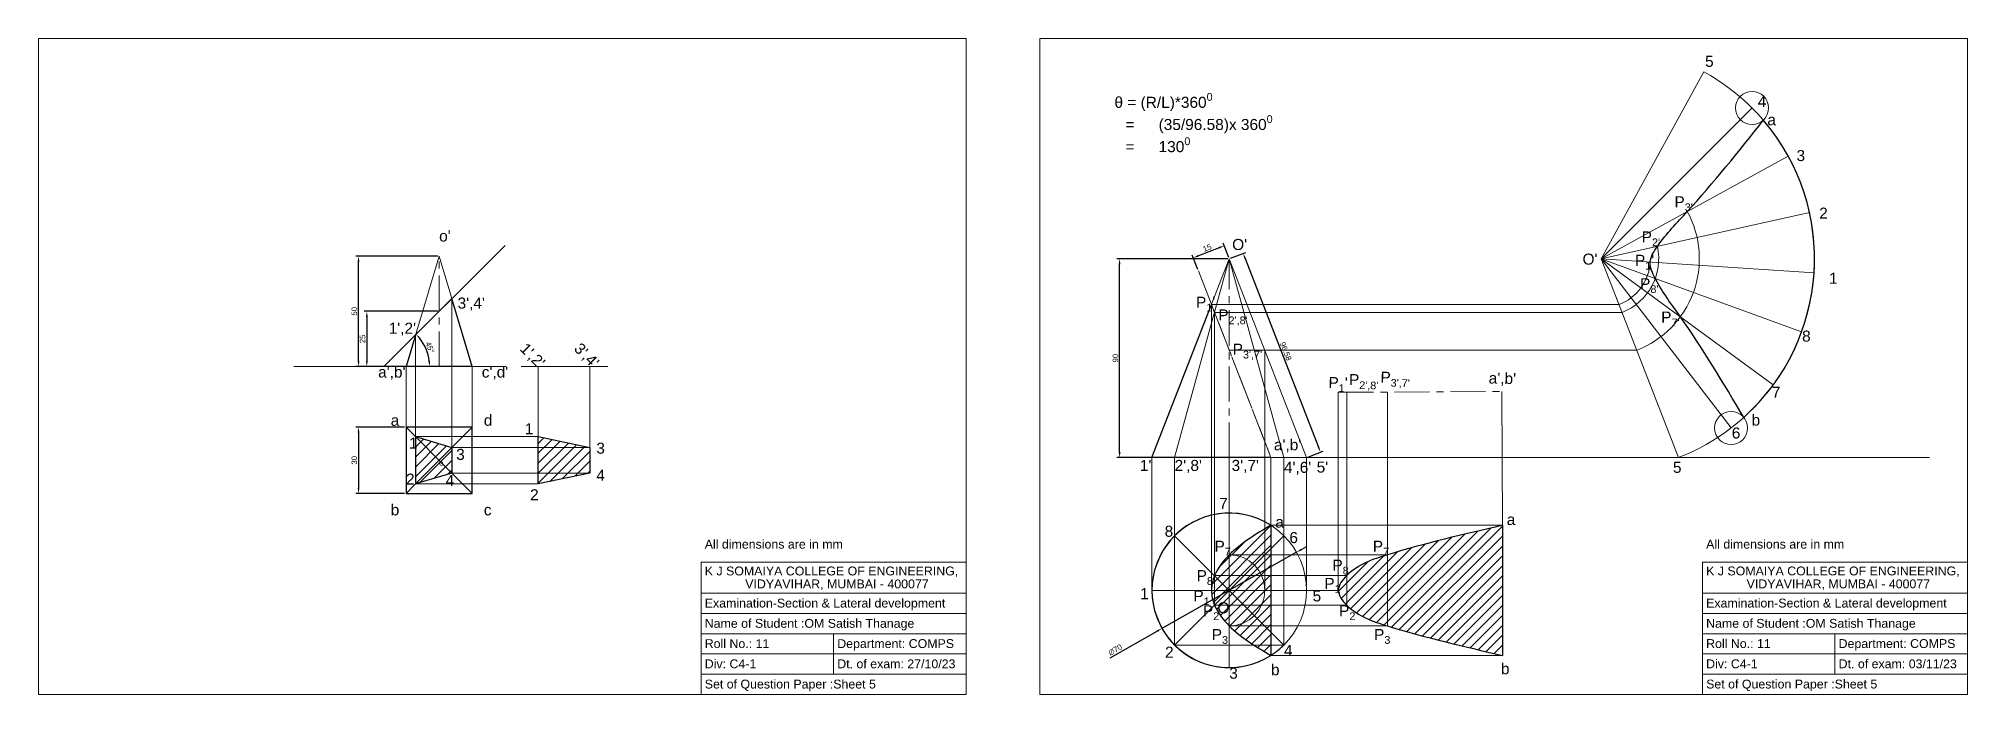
# Model space of a CAD drawing. Header units: millimetres. Extents: x 1108 to 1981, y 2304 to 2601.
import ezdxf

# ---------------------------------------------------------------- set-up
doc = ezdxf.new("R2010")
doc.units = ezdxf.units.MM
doc.header["$LTSCALE"] = 0.5
doc.linetypes.add('CENTER', pattern=[50.8, 31.75, -6.35, 6.35, -6.35])
doc.styles.get("Standard").update_dxf_attribs({"font": 'arial.ttf'})
doc.dimstyles.new('ISO-25', dxfattribs={"dimtxt": 2.5, "dimasz": 2.5, "dimexe": 1.25, "dimexo": 0.625, "dimtad": 1, "dimdsep": 46, "dimtxsty": 'Standard', "dimcen": 2.5, "dimadec": 0, "dimazin": 0, "dimtfac": 1, "dimtmove": 0, "dimatfit": 3, "dimfxl": 1, "dimarcsym": 0})
pattern_1 = [(45, (115.5855, 0), (-2.245064, 2.245064), [])]

# ---------------------------------------------------------------- blocks, each defined once
blk = doc.blocks.new('*D1')
at = {"color": 0, "lineweight": -2, "transparency": 16777216}
for p, q in [((1288.61, 2502.23), (1251.49, 2502.23)), ((1252.74, 2454.73), (1252.74, 2499.73)), ((1288.61, 2452.23), (1251.49, 2452.23))]:
    blk.add_line(p, q, dxfattribs=at)
at = {"color": 0, "lineweight": 9, "transparency": 16777216}
for points in [[(1252.32, 2499.73), (1253.16, 2499.73), (1252.74, 2502.23)], [(1252.32, 2454.73), (1253.16, 2454.73), (1252.74, 2452.23)]]:
    blk.add_solid(points, dxfattribs=at)
at = {"layer": 'Defpoints', "color": 0, "lineweight": 9, "transparency": 16777216}
for p in [(1252.74, 2502.23), (1289.24, 2502.23), (1289.24, 2452.23)]:
    blk.add_point(p, dxfattribs=at)
at = {"color": 0, "lineweight": 9, "transparency": 16777216, "insert": (1250.84, 2477.23), "char_height": 2.5, "attachment_point": 5, "rotation": 90}
blk.add_mtext('50', dxfattribs=at)
blk = doc.blocks.new('*D2')
at = {"color": 0, "lineweight": -2, "transparency": 16777216}
for p, q in [((1273.61, 2424.76), (1251.49, 2424.76)), ((1252.74, 2422.26), (1252.74, 2397.26)), ((1273.61, 2394.76), (1251.49, 2394.76))]:
    blk.add_line(p, q, dxfattribs=at)
at = {"color": 0, "lineweight": 9, "transparency": 16777216}
for points in [[(1252.32, 2422.26), (1253.16, 2422.26), (1252.74, 2424.76)], [(1252.32, 2397.26), (1253.16, 2397.26), (1252.74, 2394.76)]]:
    blk.add_solid(points, dxfattribs=at)
at = {"layer": 'Defpoints', "color": 0, "lineweight": 9, "transparency": 16777216}
for p in [(1274.24, 2424.76), (1252.74, 2394.76), (1274.24, 2394.76)]:
    blk.add_point(p, dxfattribs=at)
at = {"color": 0, "lineweight": 9, "transparency": 16777216, "insert": (1250.84, 2409.76), "char_height": 2.5, "attachment_point": 5, "rotation": 90}
blk.add_mtext('30', dxfattribs=at)
blk = doc.blocks.new('*D3')
at = {"color": 0, "lineweight": -2, "transparency": 16777216}
for p, q in [((1288.61, 2477.23), (1255.24, 2477.23)), ((1256.49, 2474.73), (1256.49, 2454.73)), ((1288.61, 2452.23), (1255.24, 2452.23))]:
    blk.add_line(p, q, dxfattribs=at)
at = {"color": 0, "lineweight": 9, "transparency": 16777216}
for points in [[(1256.07, 2474.73), (1256.91, 2474.73), (1256.49, 2477.23)], [(1256.07, 2454.73), (1256.91, 2454.73), (1256.49, 2452.23)]]:
    blk.add_solid(points, dxfattribs=at)
at = {"layer": 'Defpoints', "color": 0, "lineweight": 9, "transparency": 16777216}
for p in [(1289.24, 2477.23), (1256.49, 2452.23), (1289.24, 2452.23)]:
    blk.add_point(p, dxfattribs=at)
at = {"color": 0, "lineweight": 9, "transparency": 16777216, "insert": (1254.59, 2464.73), "char_height": 2.5, "attachment_point": 5, "rotation": 90}
blk.add_mtext('25', dxfattribs=at)
blk = doc.blocks.new('*D4')
at = {"color": 0, "lineweight": -2, "transparency": 16777216}
blk.add_arc((1264.25, 2452.23), 20.64, 6.94282, 38.06648, dxfattribs=at)
at = {"color": 0, "lineweight": 9, "transparency": 16777216}
for points in [[(1280.2, 2464.69), (1280.82, 2465.24), (1278.85, 2466.83)], [(1285.16, 2454.75), (1284.33, 2454.7), (1284.9, 2452.23)]]:
    blk.add_solid(points, dxfattribs=at)
at = {"layer": 'Defpoints', "color": 0, "lineweight": 9, "transparency": 16777216}
for p in [(1319.11, 2507.11), (1284.19, 2457.58), (1223.43, 2452.23), (1264.25, 2452.23), (1319.51, 2452.23)]:
    blk.add_point(p, dxfattribs=at)
at = {"color": 0, "lineweight": 9, "transparency": 16777216, "insert": (1285.08, 2460.86), "char_height": 2.5, "attachment_point": 5, "rotation": 292.50465}
blk.add_mtext('45°', dxfattribs=at)
blk = doc.blocks.new('*U5')
at = {"lineweight": 9}
blk.add_line((-17.5, 0), (17.5, 0), dxfattribs=at)
blk = doc.blocks.new('*U6')
at = {"color": 0, "linetype": 'ByBlock', "lineweight": -2, "transparency": 16777216}
for p, rotation in [((1297.57, 2409.61), 90), ((1285.19, 2404.48), 135), ((1309.94, 2404.48), 45), ((1280.07, 2392.11), 180), ((1285.19, 2379.74), 225), ((1297.57, 2374.61), 270), ((1309.94, 2379.74), 315)]:
    blk.add_blockref('*U5', p, dxfattribs=dict(at, rotation=rotation))
blk.add_blockref('*U5', (1315.07, 2392.11), dxfattribs=at)
blk = doc.blocks.new('*D7')
at = {"color": 0, "lineweight": -2, "transparency": 16777216}
for p, q in [((1677.51, 2368.09), (1616.58, 2333.63)), ((1679.69, 2369.32), (1681.87, 2370.55)), ((1593.09, 2320.34), (1614.41, 2332.4))]:
    blk.add_line(p, q, dxfattribs=at)
at = {"color": 0, "lineweight": 9, "transparency": 16777216}
for points in [[(1679.48, 2369.68), (1679.9, 2368.96), (1677.51, 2368.09)], [(1614.2, 2332.76), (1614.61, 2332.03), (1616.58, 2333.63)]]:
    blk.add_solid(points, dxfattribs=at)
at = {"layer": 'Defpoints', "color": 0, "lineweight": 9, "transparency": 16777216}
for p in [(1677.51, 2368.09), (1616.58, 2333.63)]:
    blk.add_point(p, dxfattribs=at)
at = {"color": 0, "lineweight": 9, "transparency": 16777216, "insert": (1595.41, 2323.91), "char_height": 2.5, "attachment_point": 5, "rotation": 29.49305}
blk.add_mtext('∅70', dxfattribs=at)
blk = doc.blocks.new('*D8')
at = {"color": 0, "lineweight": -2, "transparency": 16777216}
for p, q in [((1646.42, 2501), (1596.14, 2501)), ((1597.39, 2413.5), (1597.39, 2498.5)), ((1646.42, 2411), (1596.14, 2411))]:
    blk.add_line(p, q, dxfattribs=at)
at = {"color": 0, "lineweight": 9, "transparency": 16777216}
for points in [[(1596.98, 2498.5), (1597.81, 2498.5), (1597.39, 2501)], [(1596.98, 2413.5), (1597.81, 2413.5), (1597.39, 2411)]]:
    blk.add_solid(points, dxfattribs=at)
at = {"layer": 'Defpoints', "color": 0, "lineweight": 9, "transparency": 16777216}
for p in [(1597.39, 2501), (1647.05, 2501), (1647.05, 2411)]:
    blk.add_point(p, dxfattribs=at)
at = {"color": 0, "lineweight": 9, "transparency": 16777216, "insert": (1595.49, 2456), "char_height": 2.5, "attachment_point": 5, "rotation": 90}
blk.add_mtext('90', dxfattribs=at)
blk = doc.blocks.new('*D9')
at = {"color": 0, "lineweight": -2, "transparency": 16777216}
for p, q in [((1646.82, 2501.58), (1644.3, 2508.07)), ((1632.84, 2496.15), (1630.32, 2502.64)), ((1642.42, 2506), (1633.1, 2502.38))]:
    blk.add_line(p, q, dxfattribs=at)
at = {"color": 0, "lineweight": 9, "transparency": 16777216}
for points in [[(1642.27, 2506.39), (1642.57, 2505.61), (1644.75, 2506.91)], [(1632.95, 2502.77), (1633.25, 2501.99), (1630.77, 2501.47)]]:
    blk.add_solid(points, dxfattribs=at)
at = {"layer": 'Defpoints', "color": 0, "lineweight": 9, "transparency": 16777216}
for p in [(1630.77, 2501.47), (1647.05, 2501), (1633.07, 2495.56)]:
    blk.add_point(p, dxfattribs=at)
at = {"color": 0, "lineweight": 9, "transparency": 16777216, "insert": (1637.07, 2505.96), "char_height": 2.5, "attachment_point": 5, "rotation": 21.24636}
blk.add_mtext('15', dxfattribs=at)
blk = doc.blocks.new('*D13')
at = {"color": 0, "lineweight": -2, "transparency": 16777216}
for p, q in [((1647.63, 2501.23), (1654.52, 2503.9)), ((1654.26, 2501.12), (1687.45, 2415.76)), ((1682.63, 2411.21), (1689.52, 2413.88))]:
    blk.add_line(p, q, dxfattribs=at)
at = {"color": 0, "lineweight": 9, "transparency": 16777216}
for points in [[(1654.65, 2501.27), (1653.87, 2500.97), (1653.35, 2503.45)], [(1687.83, 2415.91), (1687.06, 2415.61), (1688.35, 2413.43)]]:
    blk.add_solid(points, dxfattribs=at)
at = {"layer": 'Defpoints', "color": 0, "lineweight": 9, "transparency": 16777216}
for p in [(1647.05, 2501), (1682.05, 2410.98), (1688.35, 2413.43)]:
    blk.add_point(p, dxfattribs=at)
at = {"color": 0, "lineweight": 9, "transparency": 16777216, "insert": (1672.62, 2459.13), "char_height": 2.5, "attachment_point": 5, "rotation": 291.24636}
blk.add_mtext('96.58', dxfattribs=at)
blk = doc.blocks.new('*U21')
at = {"lineweight": 9}
blk.add_line((-17.5, 45.01), (17.5, -45.01), dxfattribs=at)
blk = doc.blocks.new('*U22')
at = {"color": 0, "linetype": 'ByBlock', "lineweight": -2, "transparency": 16777216}
for p, rotation in [((1449.12, 2533.33), 129.9999999999999), ((1460.04, 2525.14), 113.75), ((1468.23, 2514.22), 97.49999999999993), ((1473.03, 2501.44), 81.25), ((1474.07, 2487.83), 64.99999999999993), ((1471.26, 2474.47), 48.74999999999996), ((1464.83, 2462.43), 32.49999999999996), ((1455.28, 2452.68), 16.24999999999995)]:
    blk.add_blockref('*U21', p, dxfattribs=dict(at, rotation=rotation))
blk.add_blockref('*U21', (1443.39, 2445.98), dxfattribs=at)

msp = doc.modelspace()

# ---------------------------------------------------------------- hatches: boundary and pattern name
at = {"lineweight": 9}
h = msp.add_hatch(dxfattribs=at)
h.set_pattern_fill('ANSI31', color=256)
h.set_pattern_definition(pattern_1)
h.paths.add_polyline_path([(1278.522, 2420.472), (1278.522, 2399.044), (1295.006, 2403.989), (1295.006, 2415.527)])
h = msp.add_hatch(dxfattribs=at)
h.set_pattern_fill('ANSI31', color=256)
h.set_pattern_definition(pattern_1)
h.paths.add_polyline_path([(1334.143, 2420.472), (1334.143, 2399.044), (1357.454, 2403.989), (1357.454, 2415.527)])
h = msp.add_hatch(dxfattribs=at)
h.set_pattern_fill('ANSI31', color=256)
h.set_pattern_definition([(45, (313.067, -41.2335), (-2.245064, 2.245064), [])])
edge = h.paths.add_edge_path()
edge.add_spline(control_points=[(1665.949, 2380.316), (1659.256, 2376.368), (1649.228, 2370.452), (1640.396, 2359.272), (1638.486, 2350.858), (1640.396, 2342.443), (1649.228, 2331.263), (1659.256, 2325.347), (1665.949, 2321.399)], knot_values=[0, 0, 0, 0, 23.1514721, 34.6919347, 41.5003595, 48.3087843, 59.8492469, 83.0007189, 83.0007189, 83.0007189, 83.0007189], degree=3, periodic=0)
edge.add_line((1665.949, 2321.399), (1665.949, 2380.316))
h = msp.add_hatch(dxfattribs=at)
h.set_pattern_fill('ANSI31', color=256)
h.set_pattern_definition([(45, (336.347, -73.7988), (-2.245064, 2.245064), [])])
edge = h.paths.add_edge_path()
edge.add_spline(control_points=[(1770.79, 2380.316), (1753.26, 2376.248), (1729, 2370.617), (1703.168, 2361.943), (1694.609, 2350.858), (1703.168, 2339.773), (1729, 2331.098), (1753.26, 2325.468), (1770.79, 2321.399)], knot_values=[0, 0, 0, 0, 53.8381108, 74.5073839, 82.1851759, 89.8629679, 110.532241, 164.3703518, 164.3703518, 164.3703518, 164.3703518], degree=3, periodic=0)
edge.add_line((1770.79, 2321.399), (1770.79, 2380.316))

# ---------------------------------------------------------------- linework, layer by layer
for p, q in [((1815.504, 2501.019), (1861.965, 2585.694)), ((1264.254, 2452.233), (1319.113, 2507.11)), ((1274.236, 2452.233), (1289.236, 2502.233)), ((1289.236, 2502.233), (1304.236, 2452.233)), ((1612.049, 2410.981), (1647.049, 2501)), ((1647.049, 2501), (1622.301, 2411)), ((1647.049, 2501), (1682.049, 2410.981)), ((1671.798, 2411), (1647.049, 2501)), ((1295.006, 2483.003), (1295.006, 2415.527)), ((1639.003, 2480.303), (1639.003, 2350.858)), ((1639.003, 2480.303), (1823.559, 2480.303)), ((1640.382, 2476.755), (1640.382, 2344.191)), ((1640.382, 2476.755), (1824.938, 2476.755)), ((1278.522, 2466.519), (1278.522, 2420.472)), ((1647.049, 2459.607), (1663.136, 2459.607)), ((1663.136, 2459.607), (1663.136, 2350.858)), ((1663.136, 2459.607), (1831.606, 2459.607)), ((1223.432, 2452.233), (1319.513, 2452.233)), ((1274.236, 2424.758), (1274.236, 2452.233)), ((1274.236, 2452.233), (1304.236, 2452.233)), ((1304.236, 2424.758), (1304.236, 2452.233)), ((1326.343, 2452.233), (1365.7, 2452.233)), ((1334.143, 2452.233), (1334.143, 2399.044)), ((1357.454, 2452.233), (1357.454, 2403.989)), ((1696.433, 2440.559), (1696.433, 2350.858)), ((1700.241, 2440.575), (1700.241, 2344.191)), ((1718.639, 2440.655), (1718.639, 2334.771)), ((1770.79, 2380.316), (1770.53, 2440.878)), ((1274.236, 2424.758), (1295.006, 2403.989)), ((1278.522, 2420.472), (1334.143, 2420.472)), ((1295.006, 2415.527), (1278.522, 2399.044)), ((1295.006, 2415.527), (1334.143, 2415.527)), ((1334.143, 2415.527), (1357.454, 2415.527)), ((1612.049, 2410.981), (1671.798, 2411)), ((1612.049, 2350.858), (1612.049, 2410.981)), ((1617.716, 2411), (1964.109, 2411)), ((1622.301, 2326.109), (1622.301, 2411)), ((1647.049, 2385.858), (1647.049, 2411)), ((1665.949, 2380.316), (1665.949, 2410.998)), ((1671.798, 2326.109), (1671.798, 2411)), ((1682.049, 2410.981), (1671.798, 2411)), ((1682.049, 2350.858), (1682.049, 2410.981)), ((1295.006, 2403.989), (1334.143, 2403.989)), ((1334.143, 2403.989), (1357.454, 2403.989)), ((1278.522, 2399.044), (1334.143, 2399.044)), ((1665.949, 2380.316), (1770.79, 2380.316)), ((1671.798, 2375.606), (1671.798, 2326.109)), ((1407.846, 2363.557), (1527.846, 2363.557)), ((1407.846, 2303.733), (1407.846, 2363.557)), ((1527.846, 2358.733), (1527.846, 2303.733)), ((1647.118, 2366.944), (1718.639, 2366.944)), ((1861.329, 2363.566), (1981.329, 2363.566)), ((1861.329, 2303.743), (1861.329, 2363.566)), ((1981.329, 2358.743), (1981.329, 2303.743)), ((1640.382, 2357.525), (1700.241, 2357.525)), ((1682.049, 2350.858), (1696.433, 2350.858)), ((1407.846, 2349.567), (1527.846, 2349.567)), ((1640.382, 2344.191), (1700.241, 2344.191)), ((1861.329, 2349.576), (1981.329, 2349.576)), ((1407.846, 2340.4), (1527.846, 2340.4)), ((1647.118, 2334.771), (1718.639, 2334.771)), ((1861.329, 2340.41), (1981.329, 2340.41)), ((1407.846, 2331.233), (1527.846, 2331.233)), ((1467.846, 2331.233), (1467.846, 2312.9)), ((1622.301, 2326.109), (1671.798, 2326.109)), ((1861.329, 2331.243), (1981.329, 2331.243)), ((1921.329, 2331.243), (1921.329, 2312.91)), ((1407.846, 2322.067), (1527.846, 2322.067)), ((1665.949, 2321.399), (1770.79, 2321.399)), ((1861.329, 2322.076), (1981.329, 2322.076)), ((1407.846, 2312.9), (1527.846, 2312.9)), ((1861.329, 2312.91), (1981.329, 2312.91)), ((1527.846, 2303.733), (1407.846, 2303.733)), ((1981.329, 2303.743), (1861.329, 2303.743))]:
    msp.add_line(p, q, dxfattribs=at)
at = {"linetype": 'CENTER', "lineweight": 9}
for p, q in [((1289.236, 2452.233), (1289.236, 2502.233)), ((1647.049, 2411), (1647.049, 2501)), ((1633.069, 2495.564), (1665.949, 2410.998)), ((1639.003, 2480.303), (1665.948, 2411)), ((1696.433, 2440.559), (1770.79, 2440.879))]:
    msp.add_line(p, q, dxfattribs=at)
at = {"lineweight": 30}
for p, q in [((1278.522, 2466.519), (1295.007, 2482.997)), ((1304.236, 2452.233), (1295.006, 2482.995)), ((1612.057, 2411), (1639.003, 2480.303)), ((1278.516, 2466.5), (1274.236, 2452.233)), ((1304.236, 2452.233), (1274.236, 2452.233)), ((1274.236, 2424.758), (1278.522, 2420.472)), ((1278.522, 2420.472), (1295.006, 2415.527)), ((1278.522, 2420.472), (1278.522, 2399.044)), ((1295.006, 2415.527), (1304.236, 2424.758)), ((1334.143, 2420.472), (1357.454, 2415.527)), ((1334.143, 2399.044), (1334.143, 2420.472)), ((1295.006, 2415.527), (1295.006, 2403.989)), ((1357.454, 2415.527), (1357.454, 2403.989)), ((1665.948, 2411), (1612.049, 2411)), ((1295.006, 2403.989), (1278.522, 2399.044)), ((1295.006, 2403.989), (1304.236, 2394.758)), ((1357.454, 2403.989), (1334.143, 2399.044)), ((1274.236, 2394.758), (1278.522, 2399.044)), ((1665.949, 2380.316), (1665.949, 2321.399)), ((1770.79, 2380.316), (1770.79, 2321.399))]:
    msp.add_line(p, q, dxfattribs=at)
at = {"lineweight": 9}
for points in [[(1107.846, 2303.733), (1527.846, 2303.733), (1527.846, 2600.733), (1107.846, 2600.733)], [(1107.846, 2303.733), (1527.846, 2303.733), (1527.846, 2600.733), (1107.846, 2600.733)], [(1561.329, 2303.743), (1981.329, 2303.743), (1981.329, 2600.743), (1561.329, 2600.743)]]:
    msp.add_lwpolyline(points, close=True, dxfattribs=at)
at = {"lineweight": 30}
msp.add_lwpolyline([(1274.236, 2424.758), (1274.236, 2394.758), (1304.236, 2394.758), (1304.236, 2424.758)], close=True, dxfattribs=at)
at = {"lineweight": 9}
for centre, radius in [((1883.804, 2569.31), 7.5), ((1874.296, 2424.39), 7.5), ((1647.049, 2350.858), 35)]:
    msp.add_circle(centre, radius, dxfattribs=at)
for centre, radius, start, end in [((1815.504, 2501.019), 96.584, 291.246357, 61.246357), ((1815.504, 2501.019), 44.432, 291.246357, 28.746357), ((1815.504, 2501.019), 22.227, 291.246357, 356.246357), ((1815.504, 2501.019), 26.034, 291.246357, 12.496357), ((1647.049, 2350.858), 35, 45, 315), ((1647.049, 2350.858), 16.087, 0, 90), ((1647.049, 2350.858), 16.087, 270, 0)]:
    msp.add_arc(centre, radius, start, end, dxfattribs=at)
at = {"lineweight": 30}
for centre, radius, start, end in [((1815.504, 2501.019), 96.584, 311.946641, 40.546072), ((1647.049, 2350.858), 35, 57.317634, 302.682366)]:
    msp.add_arc(centre, radius, start, end, dxfattribs=at)
msp.add_open_spline([(1880.065, 2429.183), (1870.79, 2444.756), (1857.941, 2466.331), (1841.83, 2487.703), (1836.345, 2499.652), (1843.344, 2510.782), (1862.1, 2529.854), (1877.722, 2549.65), (1888.907, 2563.818), (1888.912, 2563.824)], degree=3, knots=[0, 0, 0, 0, 53.8623639, 74.6210306, 82.4141305, 90.2072303, 110.9658971, 164.828261, 164.8533446, 164.8533446, 164.8533446, 164.8533446], dxfattribs=at)
for points in [[(1665.949, 2380.316), (1647.049, 2366.945), (1640.382, 2357.525), (1639.003, 2350.858), (1640.382, 2344.191), (1647.049, 2334.771), (1665.949, 2321.399)], [(1770.79, 2380.316), (1718.639, 2366.944), (1700.241, 2357.525), (1696.433, 2350.858), (1700.241, 2344.191), (1718.639, 2334.771), (1770.79, 2321.399)]]:
    msp.add_spline(points, degree=3, dxfattribs=at)

# ---------------------------------------------------------------- block references
at = {"lineweight": 9}
for name, p in [('*U22', (389.619, 10.028)), ('*U6', (349.484, -41.253))]:
    msp.add_blockref(name, p, dxfattribs=at)

# ---------------------------------------------------------------- texts
for s, p in [('All dimensions are in mm', (1409.524, 2369.771)), ('All dimensions are in mm', (1863.007, 2369.781)), ('K J SOMAIYA COLLEGE OF ENGINEERING, ', (1409.524, 2357.631)), ('K J SOMAIYA COLLEGE OF ENGINEERING, ', (1863.007, 2357.641)), ('VIDYAVIHAR, MUMBAI - 400077', (1427.86, 2351.779)), ('VIDYAVIHAR, MUMBAI - 400077', (1881.343, 2351.789)), ('Examination-Section & Lateral development', (1409.524, 2343.083)), ('Examination-Section & Lateral development', (1863.007, 2343.092)), ('Name of Student :OM Satish Thanage ', (1409.524, 2333.916)), ('Name of Student :OM Satish Thanage ', (1863.007, 2333.925)), ('Roll No.: 11 ', (1409.524, 2324.749)), ('Department: COMPS', (1469.524, 2324.749)), ('Roll No.: 11 ', (1863.007, 2324.759)), ('Department: COMPS', (1923.007, 2324.759)), ('Div: C4-1  ', (1409.524, 2315.583)), ('Dt. of exam: 27/10/23 ', (1469.524, 2315.583)), ('Div: C4-1  ', (1863.007, 2315.592)), ('Dt. of exam: 03/11/23 ', (1923.007, 2315.592)), ('Set of Question Paper :Sheet 5', (1409.524, 2306.416)), ('Set of Question Paper :Sheet 5', (1863.007, 2306.425))]:
    msp.add_text(s, height=4.00791, dxfattribs=at).set_placement(p)
at = {"lineweight": 9, "attachment_point": 1}
for s, width, insert, char_height in [('5', 9.30128, (1862.525, 2592.933), 5), ('\\A1;θ = (R/L)*360{\\H0.7x;\\S0^ ;} \\P\\pxi-3,l4,t4;=^I(35/96.58)x 360{\\H0.7x;\\S0^ ;}\\P=^I130{\\H0.7x;\\S0^ ;}', 80.01579, (1595.058, 2576.074), 5), ('4', 9.30128, (1886.405, 2574.727), 5), ('a', 9.30128, (1890.741, 2566.46), 5), ('3', 9.30128, (1903.928, 2550.263), 5), ("\\A1;P{\\H0.7x;\\S^ 3';}", 9.30128, (1848.671, 2529.316), 5), ('2', 9.30128, (1914.209, 2524.19), 5), ("o'", 9.30128, (1289.236, 2513.839), 5), ("O'", 9.30128, (1648.37, 2510.002), 5), ("\\A1;P{\\H0.7x;\\S^ 2';}", 9.30128, (1833.818, 2513.428), 5), ("O'", 9.30128, (1807.031, 2503.359), 5), ("\\A1;P{\\H0.7x;\\S^ 1;}'", 9.30128, (1830.782, 2502.818), 5), ("\\A1;P{\\H0.7x;\\S^ 8';}", 9.30128, (1833.1, 2492.213), 5), ('1', 9.30128, (1918.633, 2494.696), 5), ("3',4'", 9.30128, (1297.601, 2483.469), 5), ("\\A1;P{\\H0.7x;\\S^ 1;}'", 9.30128, (1631.994, 2483.851), 5), ("1',2'", 9.30128, (1266.394, 2472.089), 5), ("\\A1;P{\\H0.7x;\\S^ 2',8';}", 9.30128, (1642.083, 2478.082), 5), ("\\A1;P{\\H0.7x;\\S^ 7';}", 9.30128, (1842.652, 2477.106), 5), ('8', 9.30128, (1906.449, 2468.499), 5), ("\\A1;P{\\H0.7x;\\S^ 3',7';}", 9.30128, (1648.61, 2462.578), 5), ("a',b'", 9.30128, (1261.609, 2452.233), 5), ("c',d'", 9.30128, (1308.545, 2452.233), 5), ('7', 9.30128, (1892.805, 2443.113), 5), ('a', 9.30128, (1267.309, 2430.389), 5), ('d', 9.30128, (1309.475, 2430.389), 5), ('b', 9.30128, (1883.576, 2430.497), 5), ('1', 9.30128, (1275.589, 2420.022), 5), ('1', 9.30128, (1328.083, 2426.532), 5), ('6', 9.30128, (1874.617, 2424.638), 5), ('3', 9.30128, (1296.936, 2414.948), 5), ('3', 9.30128, (1360.434, 2417.744), 5), ("a',b'", 9.30128, (1667.278, 2419.272), 5), ('2', 9.30128, (1274.236, 2403.761), 5), ('o', 5.02697, (1289.236, 2409.758), 2.5), ('4', 9.30128, (1292.19, 2403.144), 5), ('4', 9.30128, (1360.434, 2405.523), 5), ("1'", 9.30128, (1606.568, 2409.942), 5), ("2',8'", 9.30128, (1622.301, 2409.942), 5), ("3',7'", 9.30128, (1648.107, 2409.942), 5), ("4',6'", 9.30128, (1671.798, 2409.072), 5), ("5'", 9.30128, (1686.632, 2409.198), 5), ('5', 9.30128, (1847.967, 2409.075), 5), ('2', 9.30128, (1330.407, 2396.634), 5), ('b', 9.30128, (1267.309, 2389.811), 5), ('c', 9.30128, (1309.475, 2389.811), 5), ('7', 9.30128, (1642.477, 2392.722), 5), ('8', 9.30128, (1617.788, 2380.119), 5), (' a', 9.30128, (1665.949, 2384.31), 5), ('6', 9.30128, (1674.277, 2377.261), 5), (' a', 9.30128, (1770.768, 2385.444), 5), ('\\A1;P{\\H0.7x;\\S^ 7;}', 9.30128, (1640.382, 2373.333), 5), ('\\A1;P{\\H0.7x;\\S^ 7;}', 9.30128, (1712.066, 2373.333), 5), ('\\A1;P{\\H0.7x;\\S^ 8;}', 9.30128, (1632.266, 2360.013), 5), ('\\A1;P{\\H0.7x;\\S^ 8;}', 9.30128, (1693.763, 2364.771), 5), ('1', 9.30128, (1606.639, 2351.857), 5), ('\\A1;P{\\H0.7x;\\S^ 1;}', 9.30128, (1630.83, 2350.858), 5), ('5', 9.30128, (1684.791, 2350.858), 5), ('\\A1;P{\\H0.7x;\\S^ 1;}', 9.30128, (1690.124, 2356.479), 5), ('\\A1;P{\\H0.7x;\\S^ 2;}', 9.30128, (1635.119, 2344.11), 5), ('O', 9.30128, (1641.681, 2345.489), 5), ('\\A1;P{\\H0.7x;\\S^ 2;}', 9.30128, (1696.791, 2344.11), 5), ('\\A1;P{\\H0.7x;\\S^ 3;}', 9.30128, (1639.121, 2333.358), 5), ('\\A1;P{\\H0.7x;\\S^ 3;}', 9.30128, (1712.643, 2333.358), 5), ('2', 9.30128, (1617.975, 2325.359), 5), ('4', 9.30128, (1671.798, 2326.109), 5), ('3', 9.30128, (1647.049, 2315.858), 5), ('b', 9.30128, (1665.949, 2317.435), 5), ('b', 9.30128, (1770.062, 2317.874), 5)]:
    msp.add_mtext_dynamic_manual_height_columns(s, width=width, gutter_width=12.5, heights=[0], dxfattribs=dict(at, insert=insert, char_height=char_height))
at = {"lineweight": 9, "char_height": 5, "attachment_point": 1}
for s, insert, rotation in [("1',2'", (1328.947, 2463.423), 315), ("3',4'", (1353.478, 2463.458), 315), ("\\A1;P{\\H0.7x;\\S^ 1;}'", (1692.051, 2447.542), 358.669415), ("\\A1;P{\\H0.7x;\\S^ 2',8';}", (1701.35, 2448.859), 358.669415), ("\\A1;P{\\H0.7x;\\S^ 3',7';}", (1715.6, 2449.934), 358.669415), ("a',b'", (1764.603, 2449.541), 358.669415)]:
    msp.add_mtext_dynamic_manual_height_columns(s, width=9.30128, gutter_width=12.5, heights=[0], dxfattribs=dict(at, insert=insert, rotation=rotation))

# ---------------------------------------------------------------- dimensions: what is measured, and where the dimension line sits
at = {"lineweight": 9}
dim = msp.add_angular_dim_2l(base=(1284.194, 2457.578), line1=((1264.254, 2452.233), (1319.113, 2507.11)), line2=((1223.432, 2452.233), (1319.513, 2452.233)), dimstyle='ISO-25', dxfattribs=at)
dim.commit()
dim.dimension.update_dxf_attribs({"geometry": '*D4', "text_midpoint": (1285.078, 2460.861)})
for p2, distance, picture, middle in [((1633.069, 2495.564), -6.339, '*D9', (1637.073, 2505.962)), ((1682.049, 2410.981), 6.762, '*D13', (1672.624, 2459.13))]:
    dim = msp.add_aligned_dim(p1=(1647.049, 2501), p2=p2, distance=distance, dimstyle='ISO-25', dxfattribs=at)
    dim.commit()
    dim.dimension.update_dxf_attribs({"geometry": picture, "text_midpoint": middle})
for base, p1, p2, picture, middle in [((1252.741, 2502.233), (1289.236, 2452.233), (1289.236, 2502.233), '*D1', (1250.84, 2477.233)), ((1597.394, 2501), (1647.049, 2411), (1647.049, 2501), '*D8', (1595.493, 2456)), ((1256.491, 2452.233), (1289.236, 2477.233), (1289.236, 2452.233), '*D3', (1254.59, 2464.733)), ((1252.741, 2394.758), (1274.236, 2424.758), (1274.236, 2394.758), '*D2', (1250.839, 2409.758))]:
    dim = msp.add_linear_dim(base=base, p1=p1, p2=p2, angle=90, dimstyle='ISO-25', dxfattribs=at)
    dim.commit()
    dim.dimension.update_dxf_attribs({"geometry": picture, "text_midpoint": middle})
dim = msp.add_diameter_dim_2p(p1=(1677.514, 2368.089), p2=(1616.585, 2333.627), dimstyle='ISO-25', dxfattribs=at)
dim.commit()
dim.dimension.update_dxf_attribs({"geometry": '*D7', "text_midpoint": (1596.376, 2322.196), "dimtype": 163})

doc.saveas('drawing.dxf')
